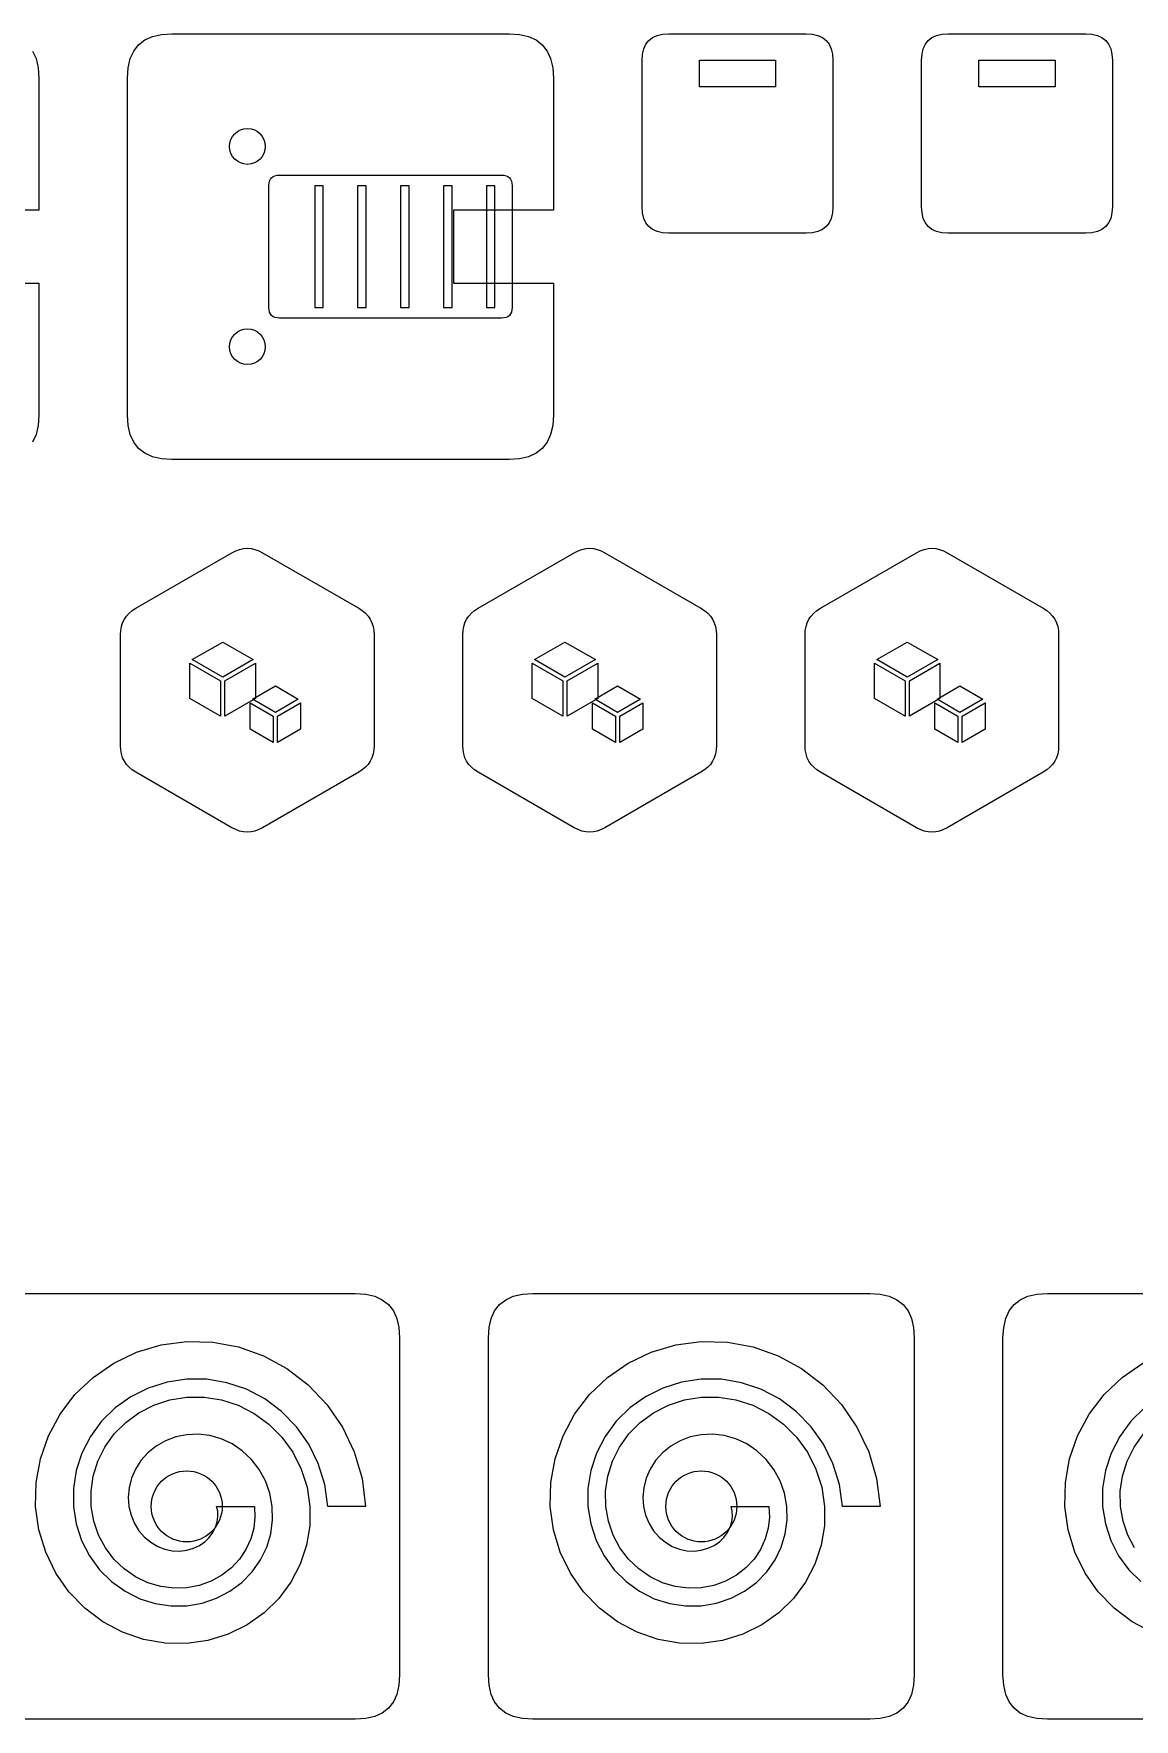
# Model space of a CAD drawing. Extents: x 4 to 296, y 4 to 580.
# Drawn here: x 139 to 188.6, y 417.4 to 493.4 of the extents above; entities that cross this region are included whole.
import ezdxf

# ---------------------------------------------------------------- set-up
doc = ezdxf.new("R2010")
doc.units = 0
doc.layers.add('CUT', color=1, linetype='CONTINUOUS')
doc.layers.add('RASTER', color=7, linetype='CONTINUOUS')

msp = doc.modelspace()

# ---------------------------------------------------------------- linework, layer by layer
at = {"layer": 'CUT'}
for points in [[(143.2, 491.4), (143.231, 491.869), (143.325, 492.275), (143.481, 492.619), (143.7, 492.9), (143.981, 493.119), (144.325, 493.275), (144.731, 493.369), (145.2, 493.4), (160.4, 493.4), (160.869, 493.369), (161.275, 493.275), (161.619, 493.119), (161.9, 492.9), (162.119, 492.619), (162.275, 492.275), (162.369, 491.869), (162.4, 491.4), (162.4, 485.45), (157.9, 485.45), (157.9, 482.15), (162.4, 482.15), (162.4, 476.2), (162.369, 475.731), (162.275, 475.325), (162.119, 474.981), (161.9, 474.7), (161.619, 474.481), (161.275, 474.325), (160.869, 474.231), (160.4, 474.2), (145.2, 474.2), (144.731, 474.231), (144.325, 474.325), (143.981, 474.481), (143.7, 474.7), (143.481, 474.981), (143.325, 475.325), (143.231, 475.731), (143.2, 476.2)], [(166.4, 492.2), (166.419, 492.481), (166.475, 492.725), (166.569, 492.931), (166.7, 493.1), (166.869, 493.231), (167.075, 493.325), (167.319, 493.381), (167.6, 493.4), (173.8, 493.4), (174.081, 493.381), (174.325, 493.325), (174.531, 493.231), (174.7, 493.1), (174.831, 492.931), (174.925, 492.725), (174.981, 492.481), (175, 492.2), (175, 485.6), (174.981, 485.319), (174.925, 485.075), (174.831, 484.869), (174.7, 484.7), (174.531, 484.569), (174.325, 484.475), (174.081, 484.419), (173.8, 484.4), (167.6, 484.4), (167.319, 484.419), (167.075, 484.475), (166.869, 484.569), (166.7, 484.7), (166.569, 484.869), (166.475, 485.075), (166.419, 485.319), (166.4, 485.6)], [(179, 492.2), (179.019, 492.481), (179.075, 492.725), (179.169, 492.931), (179.3, 493.1), (179.469, 493.231), (179.675, 493.325), (179.919, 493.381), (180.2, 493.4), (186.4, 493.4), (186.681, 493.381), (186.925, 493.325), (187.131, 493.231), (187.3, 493.1), (187.431, 492.931), (187.525, 492.725), (187.581, 492.481), (187.6, 492.2), (187.6, 485.6), (187.581, 485.319), (187.525, 485.075), (187.431, 484.869), (187.3, 484.7), (187.131, 484.569), (186.925, 484.475), (186.681, 484.419), (186.4, 484.4), (180.2, 484.4), (179.919, 484.419), (179.675, 484.475), (179.469, 484.569), (179.3, 484.7), (179.169, 484.869), (179.075, 485.075), (179.019, 485.319), (179, 485.6)], [(147.907, 470), (148.08, 470.088), (148.253, 470.15), (148.426, 470.187), (148.6, 470.2), (148.773, 470.187), (148.946, 470.15), (149.119, 470.088), (149.292, 470), (153.623, 467.5), (153.785, 467.394), (153.926, 467.275), (154.045, 467.144), (154.142, 467), (154.218, 466.844), (154.272, 466.675), (154.305, 466.494), (154.315, 466.3), (154.315, 461.3), (154.305, 461.106), (154.272, 460.925), (154.218, 460.756), (154.142, 460.6), (154.045, 460.456), (153.926, 460.325), (153.785, 460.206), (153.623, 460.1), (149.292, 457.6), (149.119, 457.512), (148.946, 457.45), (148.773, 457.412), (148.6, 457.4), (148.426, 457.412), (148.253, 457.45), (148.08, 457.512), (147.907, 457.6), (143.577, 460.1), (143.414, 460.206), (143.274, 460.325), (143.154, 460.456), (143.057, 460.6), (142.981, 460.756), (142.927, 460.925), (142.895, 461.106), (142.884, 461.3), (142.884, 466.3), (142.895, 466.494), (142.927, 466.675), (142.981, 466.844), (143.057, 467), (143.154, 467.144), (143.274, 467.275), (143.414, 467.394), (143.577, 467.5)], [(163.338, 470), (163.512, 470.088), (163.685, 470.15), (163.858, 470.187), (164.031, 470.2), (164.204, 470.187), (164.378, 470.15), (164.551, 470.088), (164.724, 470), (169.054, 467.5), (169.216, 467.394), (169.357, 467.275), (169.476, 467.144), (169.574, 467), (169.649, 466.844), (169.704, 466.675), (169.736, 466.494), (169.747, 466.3), (169.747, 461.3), (169.736, 461.106), (169.704, 460.925), (169.649, 460.756), (169.574, 460.6), (169.476, 460.456), (169.357, 460.325), (169.216, 460.206), (169.054, 460.1), (164.724, 457.6), (164.551, 457.512), (164.378, 457.45), (164.204, 457.412), (164.031, 457.4), (163.858, 457.412), (163.685, 457.45), (163.512, 457.512), (163.338, 457.6), (159.008, 460.1), (158.846, 460.206), (158.705, 460.325), (158.586, 460.456), (158.489, 460.6), (158.413, 460.756), (158.359, 460.925), (158.326, 461.106), (158.315, 461.3), (158.315, 466.3), (158.326, 466.494), (158.359, 466.675), (158.413, 466.844), (158.489, 467), (158.586, 467.144), (158.705, 467.275), (158.846, 467.394), (159.008, 467.5)], [(178.77, 470), (178.943, 470.088), (179.116, 470.15), (179.289, 470.187), (179.463, 470.2), (179.636, 470.187), (179.809, 470.15), (179.982, 470.088), (180.155, 470), (184.486, 467.5), (184.648, 467.394), (184.789, 467.275), (184.908, 467.144), (185.005, 467), (185.081, 466.844), (185.135, 466.675), (185.168, 466.494), (185.178, 466.3), (185.178, 461.3), (185.168, 461.106), (185.135, 460.925), (185.081, 460.756), (185.005, 460.6), (184.908, 460.456), (184.789, 460.325), (184.648, 460.206), (184.486, 460.1), (180.155, 457.6), (179.982, 457.512), (179.809, 457.45), (179.636, 457.412), (179.463, 457.4), (179.289, 457.412), (179.116, 457.45), (178.943, 457.512), (178.77, 457.6), (174.44, 460.1), (174.277, 460.206), (174.137, 460.325), (174.018, 460.456), (173.92, 460.6), (173.844, 460.756), (173.79, 460.925), (173.758, 461.106), (173.747, 461.3), (173.747, 466.3), (173.758, 466.494), (173.79, 466.675), (173.844, 466.844), (173.92, 467), (174.018, 467.144), (174.137, 467.275), (174.277, 467.394), (174.44, 467.5)], [(159.469, 434.6), (159.501, 435.069), (159.594, 435.475), (159.751, 435.819), (159.969, 436.1), (160.251, 436.319), (160.594, 436.475), (161.001, 436.569), (161.469, 436.6), (176.669, 436.6), (177.138, 436.569), (177.544, 436.475), (177.888, 436.319), (178.169, 436.1), (178.388, 435.819), (178.544, 435.475), (178.638, 435.069), (178.669, 434.6), (178.669, 419.4), (178.638, 418.931), (178.544, 418.525), (178.388, 418.181), (178.169, 417.9), (177.888, 417.681), (177.544, 417.525), (177.138, 417.431), (176.669, 417.4), (161.469, 417.4), (161.001, 417.431), (160.594, 417.525), (160.251, 417.681), (159.969, 417.9), (159.751, 418.181), (159.594, 418.525), (159.501, 418.931), (159.469, 419.4)]]:
    msp.add_lwpolyline(points, close=True, dxfattribs=at)
for points in [[(138.919, 492.619), (139.075, 492.275), (139.169, 491.869), (139.2, 491.4), (139.2, 485.45), (134.7, 485.45)], [(134.7, 482.15), (139.2, 482.15), (139.2, 476.2), (139.169, 475.731), (139.075, 475.325), (138.919, 474.981)], [(138.269, 436.6), (153.469, 436.6), (153.938, 436.569), (154.344, 436.475), (154.688, 436.319), (154.969, 436.1), (155.188, 435.819), (155.344, 435.475), (155.438, 435.069), (155.469, 434.6), (155.469, 419.4), (155.438, 418.931), (155.344, 418.525), (155.188, 418.181), (154.969, 417.9), (154.688, 417.681), (154.344, 417.525), (153.938, 417.431), (153.469, 417.4), (138.269, 417.4)], [(199.869, 417.4), (184.669, 417.4), (184.201, 417.431), (183.794, 417.525), (183.451, 417.681), (183.169, 417.9), (182.951, 418.181), (182.794, 418.525), (182.701, 418.931), (182.669, 419.4), (182.669, 434.6), (182.701, 435.069), (182.794, 435.475), (182.951, 435.819), (183.169, 436.1), (183.451, 436.319), (183.794, 436.475), (184.201, 436.569), (184.669, 436.6), (199.869, 436.6)]]:
    msp.add_lwpolyline(points, dxfattribs=at)
at = {"layer": 'RASTER'}
for points in [[(168.98, 492.2), (172.42, 492.2), (172.42, 491), (168.98, 491)], [(181.58, 492.2), (185.02, 492.2), (185.02, 491), (181.58, 491)], [(149.574, 486.542), (149.582, 486.655), (149.605, 486.753), (149.642, 486.837), (149.695, 486.905), (149.763, 486.958), (149.847, 486.995), (149.945, 487.018), (150.058, 487.026), (160.058, 487.026), (160.171, 487.018), (160.269, 486.995), (160.352, 486.958), (160.42, 486.905), (160.473, 486.837), (160.511, 486.753), (160.534, 486.655), (160.541, 486.542), (160.541, 481.058), (160.534, 480.945), (160.511, 480.847), (160.473, 480.763), (160.42, 480.695), (160.352, 480.642), (160.269, 480.605), (160.171, 480.582), (160.058, 480.574), (150.058, 480.574), (149.945, 480.582), (149.847, 480.605), (149.763, 480.642), (149.695, 480.695), (149.642, 480.763), (149.605, 480.847), (149.582, 480.945), (149.574, 481.058)], [(151.639, 486.542), (151.639, 481.058), (152.026, 481.058), (152.026, 486.542), (151.639, 486.542)], [(153.574, 486.542), (153.574, 481.058), (153.961, 481.058), (153.961, 486.542), (153.574, 486.542)], [(155.51, 486.542), (155.51, 481.058), (155.897, 481.058), (155.897, 486.542), (155.51, 486.542)], [(157.445, 486.542), (157.445, 481.058), (157.832, 481.058), (157.832, 486.542), (157.445, 486.542)], [(159.38, 486.542), (159.38, 481.058), (159.767, 481.058), (159.767, 486.542), (159.38, 486.542)], [(147.491, 465.97), (148.869, 465.178), (147.491, 464.386), (146.113, 465.178)], [(162.922, 465.97), (164.3, 465.178), (162.922, 464.386), (161.544, 465.178)], [(178.354, 465.97), (179.732, 465.178), (178.354, 464.386), (176.976, 465.178)], [(146.016, 465.012), (147.394, 464.22), (147.394, 462.636), (146.016, 463.428)], [(147.587, 464.22), (148.965, 465.012), (148.965, 463.428), (147.587, 462.636)], [(161.448, 465.012), (162.826, 464.22), (162.826, 462.636), (161.448, 463.428)], [(163.019, 464.22), (164.397, 465.012), (164.397, 463.428), (163.019, 462.636)], [(176.879, 465.012), (178.257, 464.22), (178.257, 462.636), (176.879, 463.428)], [(178.45, 464.22), (179.828, 465.012), (179.828, 463.428), (178.45, 462.636)], [(149.867, 463.99), (150.9, 463.396), (149.867, 462.802), (148.833, 463.396)], [(165.298, 463.99), (166.332, 463.396), (165.298, 462.802), (164.265, 463.396)], [(180.73, 463.99), (181.763, 463.396), (180.73, 462.802), (179.696, 463.396)], [(148.737, 463.23), (149.77, 462.636), (149.77, 461.448), (148.737, 462.042)], [(149.963, 462.636), (150.997, 463.23), (150.997, 462.042), (149.963, 461.448)], [(164.168, 463.23), (165.202, 462.636), (165.202, 461.448), (164.168, 462.042)], [(165.395, 462.636), (166.428, 463.23), (166.428, 462.042), (165.395, 461.448)], [(179.6, 463.23), (180.633, 462.636), (180.633, 461.448), (179.6, 462.042)], [(180.826, 462.636), (181.86, 463.23), (181.86, 462.042), (180.826, 461.448)], [(148.919, 427), (148.944, 426.513), (148.889, 426.019), (148.755, 425.53), (148.54, 425.06), (148.248, 424.622), (147.883, 424.228), (147.453, 423.892), (146.967, 423.622), (146.435, 423.43), (145.869, 423.323), (145.284, 423.307), (144.695, 423.384), (144.115, 423.556), (143.561, 423.823), (143.048, 424.179), (142.591, 424.618), (142.203, 425.132), (141.896, 425.709), (141.681, 426.337), (141.566, 427), (141.557, 427.683), (141.657, 428.369), (141.867, 429.039), (142.185, 429.677), (142.605, 430.265), (143.119, 430.786), (143.717, 431.225), (144.385, 431.57), (145.108, 431.808), (145.869, 431.93), (146.651, 431.931), (147.432, 431.808), (148.193, 431.56), (148.915, 431.191), (149.577, 430.708), (150.162, 430.119), (150.653, 429.437), (151.035, 428.678), (151.296, 427.86), (151.426, 427), (151.42, 426.121), (151.274, 425.244), (150.988, 424.392), (150.568, 423.586), (150.02, 422.849), (149.357, 422.2), (148.591, 421.658), (147.742, 421.238), (146.827, 420.954), (145.869, 420.816), (144.892, 420.83), (143.92, 421), (142.977, 421.323), (142.087, 421.794), (141.275, 422.406), (140.562, 423.144), (139.969, 423.993), (139.512, 424.934), (139.205, 425.944), (139.059, 427), (139.081, 428.075), (139.273, 429.143), (139.634, 430.177), (140.157, 431.15), (140.832, 432.037), (141.645, 432.814), (142.578, 433.459), (143.61, 433.954), (144.716, 434.284), (145.869, 434.437), (147.043, 434.408), (148.206, 434.192), (149.331, 433.794), (150.388, 433.22), (151.35, 432.481), (152.191, 431.593), (152.887, 430.576), (153.42, 429.453), (153.772, 428.252), (153.933, 427), (152.233, 427), (152.093, 427.986), (151.803, 428.928), (151.372, 429.804), (150.815, 430.593), (150.148, 431.278), (149.389, 431.844), (148.559, 432.279), (147.681, 432.576), (146.777, 432.729), (145.869, 432.737), (144.982, 432.605), (144.135, 432.337), (143.35, 431.944), (142.645, 431.439), (142.034, 430.835), (141.532, 430.151), (141.148, 429.405), (140.89, 428.618), (140.76, 427.809), (140.759, 427), (140.884, 426.21), (141.128, 425.46), (141.484, 424.765), (141.938, 424.143), (142.477, 423.608), (143.087, 423.17), (143.749, 422.837), (144.445, 422.616), (145.158, 422.51), (145.869, 422.516), (146.561, 422.633), (147.216, 422.855), (147.82, 423.172), (148.358, 423.575), (148.818, 424.051), (149.193, 424.586), (149.474, 425.164), (149.657, 425.769), (149.741, 426.387), (149.726, 427), (149.617, 427.594), (149.418, 428.153), (149.139, 428.666), (148.787, 429.12), (148.375, 429.506), (147.916, 429.816), (147.421, 430.046), (146.906, 430.191), (146.385, 430.252), (145.869, 430.23), (145.374, 430.129), (144.91, 429.953), (144.488, 429.711), (144.118, 429.411), (143.807, 429.063), (143.56, 428.678), (143.382, 428.267), (143.274, 427.843), (143.236, 427.417), (143.266, 427), (143.36, 426.603), (143.513, 426.234), (143.717, 425.903), (143.966, 425.617), (144.25, 425.381), (144.56, 425.198), (144.887, 425.071), (145.22, 425.001), (145.55, 424.986), (145.869, 425.023), (146.169, 425.109), (146.442, 425.239), (146.682, 425.406), (146.884, 425.604), (147.046, 425.824), (147.164, 426.059), (147.24, 426.302), (147.273, 426.544), (147.265, 426.779), (147.219, 427)], [(172.119, 427), (172.144, 426.513), (172.089, 426.019), (171.955, 425.53), (171.74, 425.06), (171.448, 424.622), (171.083, 424.228), (170.653, 423.892), (170.167, 423.622), (169.635, 423.43), (169.069, 423.323), (168.484, 423.307), (167.895, 423.384), (167.315, 423.556), (166.761, 423.823), (166.248, 424.179), (165.791, 424.618), (165.403, 425.132), (165.096, 425.709), (164.881, 426.337), (164.766, 427), (164.757, 427.683), (164.857, 428.369), (165.067, 429.039), (165.385, 429.677), (165.805, 430.265), (166.319, 430.786), (166.917, 431.225), (167.585, 431.57), (168.308, 431.808), (169.069, 431.93), (169.851, 431.931), (170.632, 431.808), (171.393, 431.56), (172.115, 431.191), (172.777, 430.708), (173.362, 430.119), (173.853, 429.437), (174.235, 428.678), (174.496, 427.86), (174.626, 427), (174.62, 426.121), (174.474, 425.244), (174.188, 424.392), (173.768, 423.586), (173.22, 422.849), (172.557, 422.2), (171.791, 421.658), (170.942, 421.238), (170.027, 420.954), (169.069, 420.816), (168.092, 420.83), (167.12, 421), (166.177, 421.323), (165.287, 421.794), (164.475, 422.406), (163.762, 423.144), (163.169, 423.993), (162.712, 424.934), (162.405, 425.944), (162.259, 427), (162.281, 428.075), (162.473, 429.143), (162.834, 430.177), (163.357, 431.15), (164.032, 432.037), (164.845, 432.814), (165.778, 433.459), (166.81, 433.954), (167.916, 434.284), (169.069, 434.437), (170.243, 434.408), (171.406, 434.192), (172.531, 433.794), (173.588, 433.22), (174.55, 432.481), (175.391, 431.593), (176.087, 430.576), (176.62, 429.453), (176.972, 428.252), (177.133, 427), (175.433, 427), (175.293, 427.986), (175.003, 428.928), (174.572, 429.804), (174.015, 430.593), (173.348, 431.278), (172.589, 431.844), (171.759, 432.279), (170.881, 432.576), (169.977, 432.729), (169.069, 432.737), (168.182, 432.605), (167.335, 432.337), (166.55, 431.944), (165.845, 431.439), (165.234, 430.835), (164.732, 430.151), (164.348, 429.405), (164.09, 428.618), (163.96, 427.809), (163.959, 427), (164.084, 426.21), (164.328, 425.46), (164.684, 424.765), (165.138, 424.143), (165.677, 423.608), (166.287, 423.17), (166.949, 422.837), (167.645, 422.616), (168.358, 422.51), (169.069, 422.516), (169.761, 422.633), (170.416, 422.855), (171.02, 423.172), (171.558, 423.575), (172.018, 424.051), (172.393, 424.586), (172.674, 425.164), (172.857, 425.769), (172.941, 426.387), (172.926, 427), (172.817, 427.594), (172.618, 428.153), (172.339, 428.666), (171.987, 429.12), (171.575, 429.506), (171.116, 429.816), (170.621, 430.046), (170.106, 430.191), (169.585, 430.252), (169.069, 430.23), (168.574, 430.129), (168.11, 429.953), (167.688, 429.711), (167.318, 429.411), (167.007, 429.063), (166.76, 428.678), (166.582, 428.267), (166.474, 427.843), (166.436, 427.417), (166.466, 427), (166.56, 426.603), (166.713, 426.234), (166.917, 425.903), (167.166, 425.617), (167.45, 425.381), (167.76, 425.198), (168.087, 425.071), (168.42, 425.001), (168.75, 424.986), (169.069, 425.023), (169.369, 425.109), (169.642, 425.239), (169.882, 425.406), (170.084, 425.604), (170.246, 425.824), (170.364, 426.059), (170.44, 426.302), (170.473, 426.544), (170.465, 426.779), (170.419, 427)]]:
    msp.add_lwpolyline(points, close=True, dxfattribs=at)
for points in [[(189.377, 421.323), (188.487, 421.794), (187.675, 422.406), (186.962, 423.144), (186.369, 423.993), (185.912, 424.934), (185.605, 425.944), (185.459, 427), (185.481, 428.075), (185.673, 429.143), (186.034, 430.177), (186.557, 431.15), (187.232, 432.037), (188.045, 432.814), (188.978, 433.459)], [(189.045, 431.439), (188.434, 430.835), (187.932, 430.151), (187.548, 429.405), (187.29, 428.618), (187.16, 427.809), (187.159, 427), (187.284, 426.21), (187.528, 425.46), (187.884, 424.765), (188.338, 424.143), (188.877, 423.608)], [(188.603, 425.132), (188.296, 425.709), (188.081, 426.337), (187.966, 427), (187.957, 427.683), (188.057, 428.369), (188.267, 429.039), (188.585, 429.677), (189.005, 430.265)]]:
    msp.add_lwpolyline(points, dxfattribs=at)
for centre, radius in [((148.607, 488.316), 0.806), ((148.607, 479.284), 0.806), ((145.869, 427), 1.6), ((169.069, 427), 1.6)]:
    msp.add_circle(centre, radius, dxfattribs=at)

doc.saveas('drawing.dxf')
